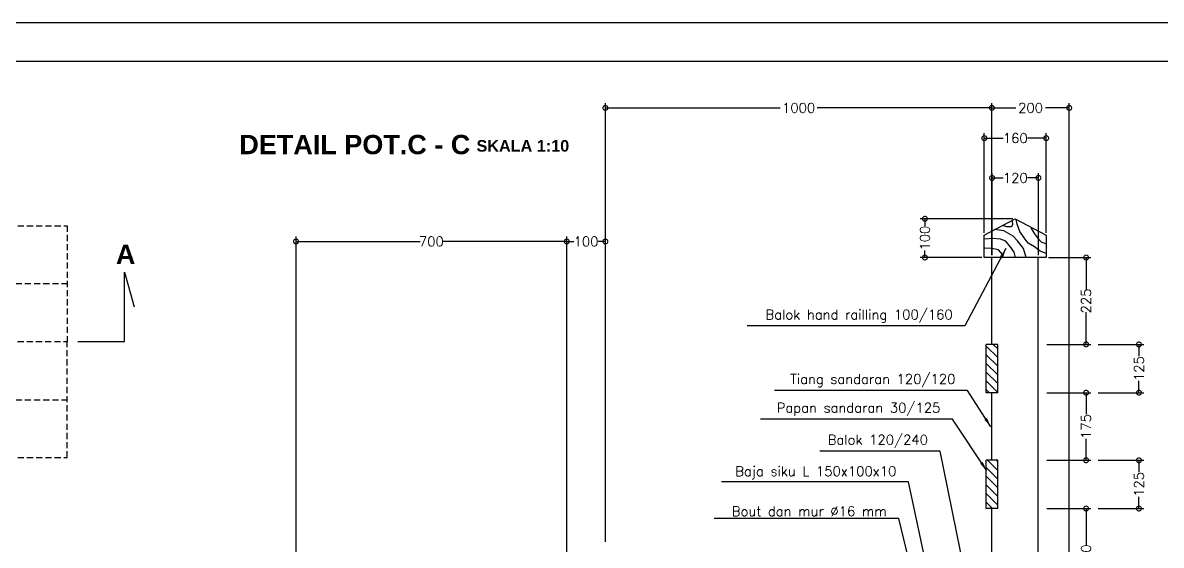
# Model space of a CAD drawing. Header units: metres. Extents: x -50 to 791, y -10 to 584.
# Drawn here: x 342.7 to 637.2, y 448.7 to 584 of the extents above; entities that cross this region are included whole.
import ezdxf
from ezdxf.enums import TextEntityAlignment as Align

# ---------------------------------------------------------------- set-up
doc = ezdxf.new("R2010")
doc.units = ezdxf.units.M
doc.header["$PDMODE"] = 3
doc.header["$PDSIZE"] = 5
doc.linetypes.add('DASHED2', pattern=[9.525, 6.35, -3.175])
doc.layers.get('0').update_dxf_attribs({"linetype": 'CONTINUOUS'})
doc.layers.get('DEFPOINTS').update_dxf_attribs({"linetype": 'CONTINUOUS'})
for name, color, linetype in [('ARSIRKAYU', 2, 'CONTINUOUS'), ('GRS-POTONG', 5, 'CONTINUOUS'), ('KAYU', 3, 'CONTINUOUS'), ('UKURAN', 2, 'CONTINUOUS')]:
    doc.layers.add(name, color=color, linetype=linetype)
doc.styles.add('ARIALBOLD', font='arialbd.ttf')
doc.styles.get("Standard").update_dxf_attribs({"font": 'Simplex.shx'})
doc.dimstyles.get("Standard").update_dxf_attribs({"dimtxt": 0.18, "dimasz": 0.18, "dimexe": 0.18, "dimexo": 0.0625, "dimgap": 0.09, "dimtad": 0, "dimtih": 1, "dimtoh": 1, "dimdec": 4, "dimzin": 0, "dimdsep": 46, "dimtxsty": 'Standard', "dimcen": 0.09, "dimadec": 0, "dimazin": 0, "dimtfac": 1, "dimtdec": 4, "dimtofl": 0, "dimtmove": 0, "dimatfit": 3, "dimfxl": 1, "dimtolj": 1, "dimtzin": 0, "dimarcsym": 0})

# ---------------------------------------------------------------- blocks, each defined once
blk = doc.blocks.new('_DOTSMALL')
at = {"color": 0, "linetype": 'ByBlock', "const_width": 0.5}
blk.add_lwpolyline([(-0.0625, 0, 1), (0.0625, 0, 1)], format="xyb", close=True, dxfattribs=at)
blk = doc.blocks.new('*D47')
at = {"color": 0, "linetype": 'ByBlock'}
for p, q in [((463.72, 524.13), (463.72, 524.76)), ((533.75, 427.71), (533.75, 524.76)), ((463.72, 523.51), (495.85, 523.51)), ((533.75, 523.51), (501.62, 523.51))]:
    blk.add_line(p, q, dxfattribs=at)
at = {"layer": 'DEFPOINTS', "color": 0, "linetype": 'ByBlock'}
for p in [(463.72, 523.51), (533.75, 523.51), (533.75, 427.09)]:
    blk.add_point(p, dxfattribs=at)
at = {"color": 0, "linetype": 'ByBlock', "xscale": 2.5, "yscale": 2.5, "zscale": 2.5, "rotation": 180}
blk.add_blockref('_DOTSMALL', (463.72, 523.51), dxfattribs=at)
at = {"color": 0, "linetype": 'ByBlock', "xscale": 2.5, "yscale": 2.5, "zscale": 2.5}
blk.add_blockref('_DOTSMALL', (533.75, 523.51), dxfattribs=at)
at = {"color": 0, "linetype": 'ByBlock', "insert": (498.73, 523.51), "char_height": 2.5, "attachment_point": 5}
blk.add_mtext('\\A1;700', dxfattribs=at)
blk = doc.blocks.new('*D52')
at = {"color": 0, "linetype": 'ByBlock'}
for p, q in [((658.42, 519.35), (669.37, 519.35)), ((668.12, 519.35), (668.12, 511.03)), ((668.12, 496.85), (668.12, 505.16)), ((657.92, 496.85), (669.37, 496.85))]:
    blk.add_line(p, q, dxfattribs=at)
at = {"layer": 'DEFPOINTS', "color": 0, "linetype": 'ByBlock'}
for p in [(657.79, 519.35), (668.12, 519.35), (657.29, 496.85)]:
    blk.add_point(p, dxfattribs=at)
at = {"color": 0, "linetype": 'ByBlock', "xscale": 2.5, "yscale": 2.5, "zscale": 2.5}
for p, rotation in [((668.12, 519.35), 90), ((668.12, 496.85), 270)]:
    blk.add_blockref('_DOTSMALL', p, dxfattribs=dict(at, rotation=rotation))
at = {"color": 0, "linetype": 'ByBlock', "insert": (668.12, 508.1), "char_height": 2.5, "attachment_point": 5, "rotation": 90}
blk.add_mtext('\\A1;225', dxfattribs=at)
blk = doc.blocks.new('*D48')
at = {"color": 0, "linetype": 'ByBlock'}
for p, q in [((533.75, 524.13), (533.75, 524.76)), ((543.75, 446.96), (543.75, 524.76)), ((533.75, 523.51), (535.59, 523.51)), ((543.75, 523.51), (541.9, 523.51))]:
    blk.add_line(p, q, dxfattribs=at)
at = {"layer": 'DEFPOINTS', "color": 0, "linetype": 'ByBlock'}
for p in [(533.75, 523.51), (543.75, 523.51), (543.75, 446.34)]:
    blk.add_point(p, dxfattribs=at)
at = {"color": 0, "linetype": 'ByBlock', "xscale": 2.5, "yscale": 2.5, "zscale": 2.5, "rotation": 180}
blk.add_blockref('_DOTSMALL', (533.75, 523.51), dxfattribs=at)
at = {"color": 0, "linetype": 'ByBlock', "xscale": 2.5, "yscale": 2.5, "zscale": 2.5}
blk.add_blockref('_DOTSMALL', (543.75, 523.51), dxfattribs=at)
at = {"color": 0, "linetype": 'ByBlock', "insert": (538.75, 523.51), "char_height": 2.5, "attachment_point": 5}
blk.add_mtext('\\A1;100', dxfattribs=at)
blk = doc.blocks.new('*D51')
at = {"color": 0, "linetype": 'ByBlock'}
for p, q in [((649.14, 529.38), (625.17, 529.38)), ((626.42, 529.38), (626.42, 527.52)), ((641.17, 519.35), (625.17, 519.35)), ((626.42, 519.35), (626.42, 521.21))]:
    blk.add_line(p, q, dxfattribs=at)
at = {"layer": 'DEFPOINTS', "color": 0, "linetype": 'ByBlock'}
for p in [(649.77, 529.38), (626.42, 519.35), (641.79, 519.35)]:
    blk.add_point(p, dxfattribs=at)
at = {"color": 0, "linetype": 'ByBlock', "xscale": 2.5, "yscale": 2.5, "zscale": 2.5}
for p, rotation in [((626.42, 529.38), 90), ((626.42, 519.35), 270)]:
    blk.add_blockref('_DOTSMALL', p, dxfattribs=dict(at, rotation=rotation))
at = {"color": 0, "linetype": 'ByBlock', "insert": (626.42, 524.37), "char_height": 2.5, "attachment_point": 5, "rotation": 90}
blk.add_mtext('\\A1;100', dxfattribs=at)
blk = doc.blocks.new('*D45')
at = {"color": 0, "linetype": 'ByBlock'}
for p, q in [((593.42, 509.98), (593.42, 549.35)), ((593.42, 548.1), (599.58, 548.1)), ((613.42, 548.1), (607.26, 548.1)), ((613.42, 419.98), (613.42, 549.35))]:
    blk.add_line(p, q, dxfattribs=at)
at = {"layer": 'DEFPOINTS', "color": 0, "linetype": 'ByBlock'}
for p in [(593.42, 548.1), (593.42, 509.35), (613.42, 419.35)]:
    blk.add_point(p, dxfattribs=at)
at = {"color": 0, "linetype": 'ByBlock', "xscale": 2.5, "yscale": 2.5, "zscale": 2.5, "rotation": 180}
blk.add_blockref('_DOTSMALL', (593.42, 548.1), dxfattribs=at)
at = {"color": 0, "linetype": 'ByBlock', "xscale": 2.5, "yscale": 2.5, "zscale": 2.5}
blk.add_blockref('_DOTSMALL', (613.42, 548.1), dxfattribs=at)
at = {"color": 0, "linetype": 'ByBlock', "insert": (603.42, 548.1), "char_height": 2.5, "attachment_point": 5}
blk.add_mtext('\\A1;200', dxfattribs=at)
blk = doc.blocks.new('*D46')
at = {"color": 0, "linetype": 'ByBlock'}
for p, q in [((493.42, 435.71), (493.42, 549.35)), ((493.42, 548.1), (538.63, 548.1)), ((593.42, 548.1), (548.21, 548.1)), ((593.42, 548.73), (593.42, 549.35))]:
    blk.add_line(p, q, dxfattribs=at)
at = {"layer": 'DEFPOINTS', "color": 0, "linetype": 'ByBlock'}
for p in [(493.42, 548.1), (593.42, 548.1), (493.42, 435.09)]:
    blk.add_point(p, dxfattribs=at)
at = {"color": 0, "linetype": 'ByBlock', "xscale": 2.5, "yscale": 2.5, "zscale": 2.5, "rotation": 180}
blk.add_blockref('_DOTSMALL', (493.42, 548.1), dxfattribs=at)
at = {"color": 0, "linetype": 'ByBlock', "xscale": 2.5, "yscale": 2.5, "zscale": 2.5}
blk.add_blockref('_DOTSMALL', (593.42, 548.1), dxfattribs=at)
at = {"color": 0, "linetype": 'ByBlock', "insert": (543.42, 548.1), "char_height": 2.5, "attachment_point": 5}
blk.add_mtext('\\A1;1000', dxfattribs=at)
blk = doc.blocks.new('*D53')
at = {"color": 0, "linetype": 'ByBlock'}
for p, q in [((671.24, 496.85), (683.04, 496.85)), ((681.79, 496.85), (681.79, 493.78)), ((681.79, 484.35), (681.79, 487.42)), ((671.24, 484.35), (683.04, 484.35))]:
    blk.add_line(p, q, dxfattribs=at)
at = {"layer": 'DEFPOINTS', "color": 0, "linetype": 'ByBlock'}
for p in [(670.62, 496.85), (681.79, 496.85), (670.62, 484.35)]:
    blk.add_point(p, dxfattribs=at)
at = {"color": 0, "linetype": 'ByBlock', "xscale": 2.5, "yscale": 2.5, "zscale": 2.5}
for p, rotation in [((681.79, 496.85), 90), ((681.79, 484.35), 270)]:
    blk.add_blockref('_DOTSMALL', p, dxfattribs=dict(at, rotation=rotation))
at = {"color": 0, "linetype": 'ByBlock', "insert": (681.79, 490.6), "char_height": 2.5, "attachment_point": 5, "rotation": 90}
blk.add_mtext('\\A1;125', dxfattribs=at)
blk = doc.blocks.new('*D55')
at = {"color": 0, "linetype": 'ByBlock'}
for p, q in [((671.24, 466.85), (683.04, 466.85)), ((681.79, 466.85), (681.79, 463.78)), ((681.79, 454.35), (681.79, 457.42)), ((671.24, 454.35), (683.04, 454.35))]:
    blk.add_line(p, q, dxfattribs=at)
at = {"layer": 'DEFPOINTS', "color": 0, "linetype": 'ByBlock'}
for p in [(670.62, 466.85), (670.62, 454.35), (681.79, 454.35)]:
    blk.add_point(p, dxfattribs=at)
at = {"color": 0, "linetype": 'ByBlock', "xscale": 2.5, "yscale": 2.5, "zscale": 2.5}
for p, rotation in [((681.79, 466.85), 90), ((681.79, 454.35), 270)]:
    blk.add_blockref('_DOTSMALL', p, dxfattribs=dict(at, rotation=rotation))
at = {"color": 0, "linetype": 'ByBlock', "insert": (681.79, 460.6), "char_height": 2.5, "attachment_point": 5, "rotation": 90}
blk.add_mtext('\\A1;125', dxfattribs=at)
blk = doc.blocks.new('*D54')
at = {"color": 0, "linetype": 'ByBlock'}
for p, q in [((657.92, 484.35), (669.37, 484.35)), ((668.12, 484.35), (668.12, 478.78)), ((668.12, 466.85), (668.12, 472.42)), ((657.92, 466.85), (669.37, 466.85))]:
    blk.add_line(p, q, dxfattribs=at)
at = {"layer": 'DEFPOINTS', "color": 0, "linetype": 'ByBlock'}
for p in [(657.29, 484.35), (668.12, 484.35), (657.29, 466.85)]:
    blk.add_point(p, dxfattribs=at)
at = {"color": 0, "linetype": 'ByBlock', "xscale": 2.5, "yscale": 2.5, "zscale": 2.5}
for p, rotation in [((668.12, 484.35), 90), ((668.12, 466.85), 270)]:
    blk.add_blockref('_DOTSMALL', p, dxfattribs=dict(at, rotation=rotation))
at = {"color": 0, "linetype": 'ByBlock', "insert": (668.12, 475.6), "char_height": 2.5, "attachment_point": 5, "rotation": 90}
blk.add_mtext('\\A1;175', dxfattribs=at)
blk = doc.blocks.new('*D56')
at = {"color": 0, "linetype": 'ByBlock'}
for p, q in [((657.92, 454.35), (669.37, 454.35)), ((668.12, 454.35), (668.12, 444.76)), ((668.12, 429.35), (668.12, 438.94)), ((667.49, 429.35), (666.87, 429.35))]:
    blk.add_line(p, q, dxfattribs=at)
at = {"layer": 'DEFPOINTS', "color": 0, "linetype": 'ByBlock'}
for p in [(657.29, 454.35), (668.12, 454.35), (668.12, 429.35)]:
    blk.add_point(p, dxfattribs=at)
at = {"color": 0, "linetype": 'ByBlock', "xscale": 2.5, "yscale": 2.5, "zscale": 2.5}
for p, rotation in [((668.12, 454.35), 90), ((668.12, 429.35), 270)]:
    blk.add_blockref('_DOTSMALL', p, dxfattribs=dict(at, rotation=rotation))
at = {"color": 0, "linetype": 'ByBlock', "insert": (668.12, 441.85), "char_height": 2.5, "attachment_point": 5, "rotation": 90}
blk.add_mtext('\\A1;250', dxfattribs=at)
blk = doc.blocks.new('*D50')
at = {"color": 0, "linetype": 'ByBlock'}
for p, q in [((643.79, 519.97), (643.79, 541.21)), ((643.79, 539.96), (646.64, 539.96)), ((655.79, 539.96), (652.94, 539.96)), ((655.79, 519.97), (655.79, 541.21))]:
    blk.add_line(p, q, dxfattribs=at)
at = {"layer": 'DEFPOINTS', "color": 0, "linetype": 'ByBlock'}
for p in [(655.79, 539.96), (643.79, 519.35), (655.79, 519.35)]:
    blk.add_point(p, dxfattribs=at)
at = {"color": 0, "linetype": 'ByBlock', "xscale": 2.5, "yscale": 2.5, "zscale": 2.5, "rotation": 180}
blk.add_blockref('_DOTSMALL', (643.79, 539.96), dxfattribs=at)
at = {"color": 0, "linetype": 'ByBlock', "xscale": 2.5, "yscale": 2.5, "zscale": 2.5}
blk.add_blockref('_DOTSMALL', (655.79, 539.96), dxfattribs=at)
at = {"color": 0, "linetype": 'ByBlock', "insert": (649.79, 539.96), "char_height": 2.5, "attachment_point": 5}
blk.add_mtext('\\A1;120', dxfattribs=at)
blk = doc.blocks.new('*D49')
at = {"color": 0, "linetype": 'ByBlock'}
for p, q in [((641.79, 525.78), (641.79, 551.51)), ((657.79, 525.78), (657.79, 551.51)), ((641.79, 550.26), (646.64, 550.26)), ((657.79, 550.26), (652.94, 550.26))]:
    blk.add_line(p, q, dxfattribs=at)
at = {"layer": 'DEFPOINTS', "color": 0, "linetype": 'ByBlock'}
for p in [(657.79, 550.26), (641.79, 525.16), (657.79, 525.16)]:
    blk.add_point(p, dxfattribs=at)
at = {"color": 0, "linetype": 'ByBlock', "xscale": 2.5, "yscale": 2.5, "zscale": 2.5, "rotation": 180}
blk.add_blockref('_DOTSMALL', (641.79, 550.26), dxfattribs=at)
at = {"color": 0, "linetype": 'ByBlock', "xscale": 2.5, "yscale": 2.5, "zscale": 2.5}
blk.add_blockref('_DOTSMALL', (657.79, 550.26), dxfattribs=at)
at = {"color": 0, "linetype": 'ByBlock', "insert": (649.79, 550.26), "char_height": 2.5, "attachment_point": 5}
blk.add_mtext('\\A1;160', dxfattribs=at)

msp = doc.modelspace()

# ---------------------------------------------------------------- hatches: boundary and pattern name
at = {"layer": 'ARSIRKAYU'}
h = msp.add_hatch(dxfattribs=at)
h.set_pattern_fill('ANSI31', color=256, scale=0.5, style=0)
h.set_pattern_definition([(135, (827.6334, 152.3092), (1.122532, 1.122532), [])])
h.paths.add_polyline_path([(591.91736, 488.20818), (594.91736, 488.20818), (594.91736, 500.70818), (591.91736, 500.70818)])
h.paths.add_polyline_path([(591.91736, 458.20818), (594.91736, 458.20818), (594.91736, 470.70818), (591.91736, 470.70818)])

# ---------------------------------------------------------------- linework, layer by layer
at = {"color": 1}
msp.add_lwpolyline([(-50.33, -9.99951), (790.67, -9.99951), (790.67, 584.00049), (-50.33, 584.00049)], close=True, dxfattribs=at)
msp.add_lwpolyline([(-0.33, 0.00049), (780.67, 0.00049), (780.67, 574.00049), (-0.33, 574.00049)], close=True)
at = {"layer": 'ARSIRKAYU'}
for points in [[(602.24176, 523.20818), (601.56468, 525.54397), (600.05883, 527.49005), (598.9073, 528.72847), (597.75576, 529.43613), (596.51564, 530.1438), (594.12775, 530.44187)], [(598.58501, 532.79005), (598.64156, 532.62063), (598.73014, 531.73604), (598.4644, 531.11684), (597.31287, 531.11684), (596.14615, 531.50521)], [(607.41736, 524.27697), (605.90509, 524.8363), (604.39924, 525.98626), (602.8048, 526.9593), (601.74185, 528.28617), (600.67889, 529.96688), (599.97025, 531.8245), (599.7371, 533.08183)], [(603.53046, 531.07268), (603.60202, 530.76301), (604.39924, 529.34767), (605.19645, 528.28617), (606.17083, 527.31313), (607.41736, 526.7719)], [(599.48795, 523.20818), (599.17304, 524.57093), (598.11008, 526.07472), (597.04712, 527.40159), (595.62985, 527.93234), (593.6811, 528.10926), (591.41736, 527.92087)], [(596.28046, 523.20818), (596.16133, 523.95172), (595.09837, 525.19013), (593.41536, 525.54397), (591.55518, 525.63243), (591.41736, 525.60621)]]:
    msp.add_lwpolyline(points, dxfattribs=at)
at = {"layer": 'GRS-POTONG'}
msp.add_lwpolyline([(356.96957, 501.44758), (368.97468, 501.44758), (368.97468, 519.42983), (371.48525, 510.4758)], dxfattribs=at)
at = {"layer": 'KAYU'}
msp.add_lwpolyline([(607.41736, 523.20818), (591.41736, 523.20818), (591.41736, 529.01399), (599.43878, 533.23983), (607.41736, 529.01399)], close=True, dxfattribs=at)
at = {"layer": 'KAYU', "linetype": 'DASHED2', "ltscale": 0.25}
for points in [[(327.11339, 531.44758), (354.18486, 531.44758)], [(354.18486, 531.44758), (354.18486, 501.44758)], [(324.18486, 516.5045), (354.18486, 516.5045)], [(354.18486, 471.44758), (354.18486, 501.44758)], [(324.18486, 486.39067), (354.18486, 486.39067)], [(327.11339, 471.44758), (354.18486, 471.44758)]]:
    msp.add_lwpolyline(points, dxfattribs=at)
at = {"layer": 'KAYU'}
for points in [[(593.41736, 500.70818), (593.41736, 523.20818)], [(605.41736, 438.20818), (605.41736, 523.20818)], [(591.91736, 488.20818), (591.91736, 500.70818)], [(594.91736, 488.20818), (594.91736, 500.70818)], [(593.41736, 470.70818), (593.41736, 488.20818)], [(591.91736, 458.20818), (591.91736, 470.70818)], [(594.91736, 458.20818), (594.91736, 470.70818)], [(593.41736, 438.20818), (593.41736, 458.20818)]]:
    msp.add_lwpolyline(points, dxfattribs=at)
at = {"layer": 'KAYU', "linetype": 'DASHED2', "ltscale": 0.25, "flags": 128}
msp.add_lwpolyline([(324.68486, 501.44758), (354.18486, 501.44758)], dxfattribs=at)
msp.add_lwpolyline([(324.68486, 501.44758), (354.18486, 501.44758)], dxfattribs=at)
at = {"layer": 'KAYU', "ltscale": 0.25, "flags": 128}
for points in [[(594.91736, 500.70818), (591.91736, 500.70818)], [(594.91736, 488.20818), (591.91736, 488.20818)], [(594.91736, 470.70818), (591.91736, 470.70818)], [(594.91736, 458.20818), (591.91736, 458.20818)]]:
    msp.add_lwpolyline(points, dxfattribs=at)
at = {"layer": 'UKURAN'}
msp.add_line((413.38899, 431.57254), (413.38899, 528.61543), dxfattribs=at)

# ---------------------------------------------------------------- texts
at = {"layer": 'GRS-POTONG', "style": 'ARIALBOLD'}
for s, height, p in [('DETAIL POT.C - C', 5, (398.72721, 549.96015)), ('SKALA 1:10', 3, (460.07893, 550.62265))]:
    msp.add_text(s, height=height, dxfattribs=at).set_placement(p)
msp.add_text('A', height=5, dxfattribs=at).set_placement((369.31445, 521.52225), align=Align.CENTER)
at = {"layer": 'UKURAN', "char_height": 2.5, "attachment_point": 6}
for s, insert in [('\\A1;Balok hand railling 100/160', (583.27802, 508.02447)), ('\\A1;Tiang sandaran 120/120', (583.989, 491.33929)), ('\\A1;Papan sandaran 30/125', (580.07859, 483.88421)), ('\\A1;Balok 120/240', (576.87918, 475.6147)), ('\\A1;Baja siku L 150x100x10', (568.70288, 467.44961)), ('\\A1;Bout dan mur %%c16 mm', (566.21444, 457.5095))]:
    msp.add_mtext(s, dxfattribs=dict(at, insert=insert))

# ---------------------------------------------------------------- dimensions: what is measured, and where the dimension line sits
at = {"layer": 'UKURAN'}
for base, p1, p2, text, picture, middle, set_off in [((493.41736, 561.95947), (593.41736, 561.95947), (493.41736, 448.94542), '1000', '*D46', (543.41736, 561.95947), (0, 13.85798)), ((593.41736, 561.95947), (613.41736, 433.20818), (593.41736, 523.20818), '200', '*D45', (603.41736, 561.95947), (0, 13.85798)), ((607.46019, 554.12152), (591.46019, 529.01399), (607.46019, 529.01399), '160', '*D49', (599.46019, 554.12152), (-50.33, 3.85848)), ((605.46019, 543.81668), (593.46019, 523.20818), (605.46019, 523.20818), '120', '*D50', (599.46019, 543.81668), (-50.33, 3.85848)), ((483.41736, 527.36543), (413.38899, 527.36543), (483.41736, 430.94754), '700', '*D47', (448.40318, 527.36543), (-50.33, 3.85848)), ((493.41736, 527.36543), (483.41736, 527.36543), (493.41736, 450.19542), '100', '*D48', (488.41736, 527.36543), (-50.33, 3.85848))]:
    dim = msp.add_linear_dim(base=base, p1=p1, p2=p2, text=text, dimstyle='Standard', override={"dimtxt": 2.5, "dimasz": 2.5, "dimexe": 1.25, "dimexo": 0.625, "dimgap": 0.625, "dimtih": 0, "dimtoh": 0, "dimzin": 8, "dimlunit": 6, "dimblk1": 'DOTSMALL', "dimblk2": 'DOTSMALL', "dimsah": 1, "dimcen": 2.5, "dimtofl": 1}, dxfattribs=at)
    dim.commit()
    dim.dimension.update_dxf_attribs({"geometry": picture, "text_midpoint": middle, "insert": set_off})
for base, p1, p2, text, picture, middle in [((576.08681, 523.20818), (599.43878, 533.23983), (591.46019, 523.20818), '100', '*D51', (576.08681, 528.22401)), ((617.78929, 523.20818), (606.96019, 500.70818), (607.46019, 523.20818), '225', '*D52', (617.78929, 511.95818)), ((631.46489, 500.70818), (620.28929, 488.20818), (620.28929, 500.70818), '125', '*D53', (631.46489, 494.45818)), ((617.78929, 488.20818), (606.96019, 470.70818), (606.96019, 488.20818), '175', '*D54', (617.78929, 479.45818)), ((631.46489, 458.20818), (620.28929, 470.70818), (620.28929, 458.20818), '125', '*D55', (631.46489, 464.45818)), ((617.78929, 458.20818), (617.78929, 433.20818), (606.96019, 458.20818), '250', '*D56', (617.78929, 445.70818))]:
    dim = msp.add_linear_dim(base=base, p1=p1, p2=p2, angle=90, text=text, dimstyle='Standard', override={"dimtxt": 2.5, "dimasz": 2.5, "dimexe": 1.25, "dimexo": 0.625, "dimgap": 0.625, "dimtih": 0, "dimtoh": 0, "dimzin": 8, "dimlunit": 6, "dimblk1": 'DOTSMALL', "dimblk2": 'DOTSMALL', "dimsah": 1, "dimcen": 2.5, "dimtofl": 1}, dxfattribs=at)
    dim.commit()
    dim.dimension.update_dxf_attribs({"geometry": picture, "text_midpoint": middle, "insert": (-50.33, 3.85848)})

# ---------------------------------------------------------------- leaders
at = {"layer": 'UKURAN', "annotation_type": 0, "has_hookline": 1, "hookline_direction": 1}
for points, text_width in [([(597.05619, 525.50467), (586.40302, 505.49471), (583.90302, 505.49471)], 53.21429), ([(593.14579, 479.35416), (587.114, 488.80953), (584.614, 488.80953)], 46.78571), ([(592.07931, 467.99404), (583.20359, 481.35445), (580.70359, 481.35445)], 46.54762), ([(589.59087, 425.99916), (580.00418, 473.08494), (577.50418, 473.08494)], 27.97619), ([(580.70359, 423.86914), (571.82788, 465.15795), (569.32788, 465.15795)], 45.2381), ([(577.85967, 420.3191), (569.33944, 455.6345), (566.83944, 455.6345)], 44.64286)]:
    msp.add_leader(points, dimstyle='Standard', override={"dimtxt": 2.5, "dimasz": 2.5, "dimexe": 1.25, "dimexo": 0.625, "dimgap": 0.625, "dimtad": 1, "dimtih": 0, "dimtoh": 0, "dimzin": 8, "dimcen": 2.5, "dimtofl": 1}, dxfattribs=dict(at, text_width=text_width))

doc.saveas('drawing.dxf')
